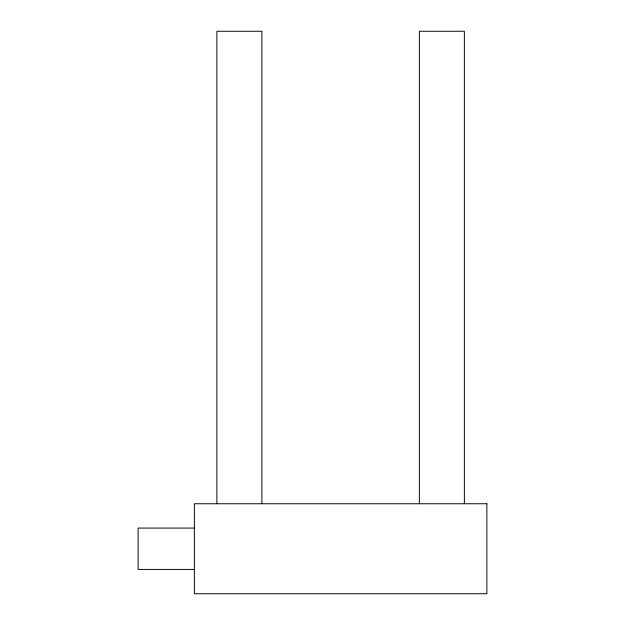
<?xml version="1.0" encoding="UTF-8"?>
<svg xmlns="http://www.w3.org/2000/svg" width="625" height="625" viewBox="0 0 625 625"><rect width="100%" height="100%" fill="white"/><g stroke="black" fill="none" stroke-linecap="round" stroke-linejoin="round"><path stroke-width="0.94" d="M194.375 528.07L138.125 528.07L138.125 569.43L194.375 569.43M464.375 503.75L464.375 31.25L419.375 31.25L419.375 503.75M261.875 503.75L261.875 31.25L216.875 31.25L216.875 503.75M486.875 503.75L194.375 503.75L194.375 593.75L486.875 593.75L486.875 503.75"/></g></svg>
